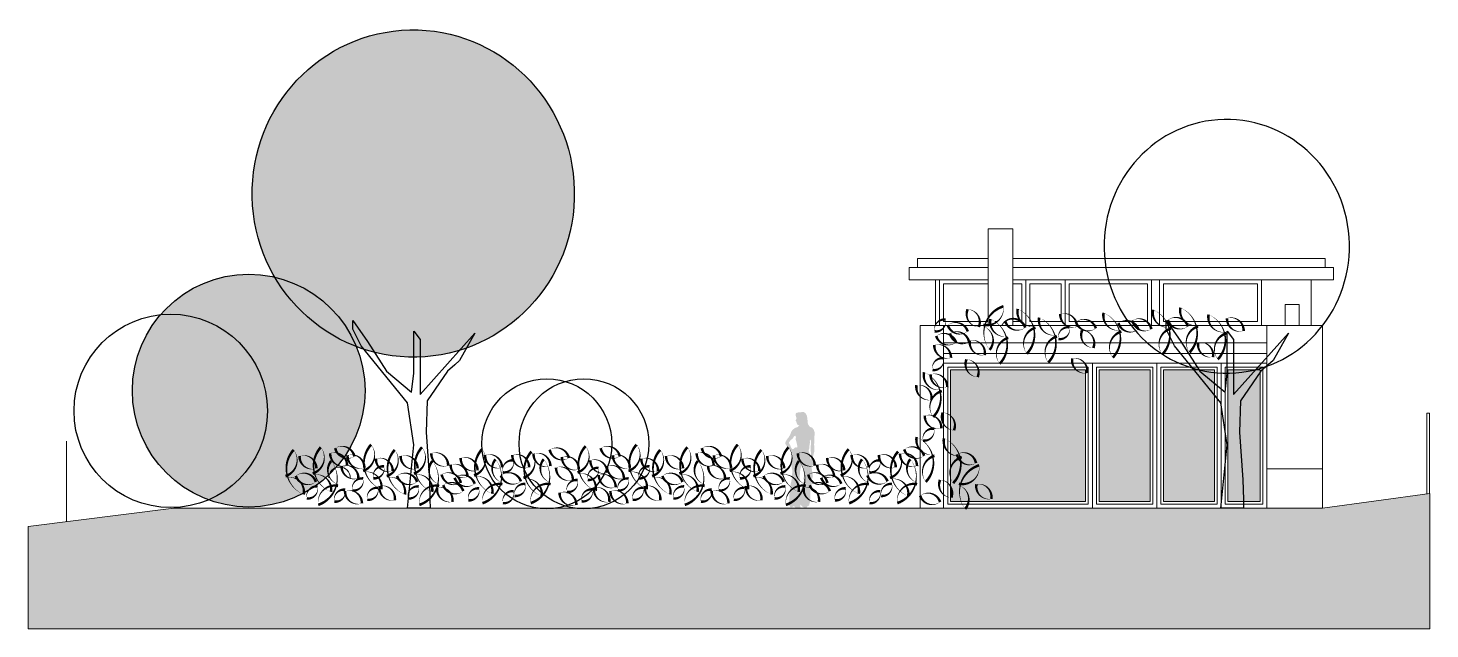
# Model space of a CAD drawing. Header units: metres. Extents: x -183 to 1639, y -350 to 198.
# Drawn here: x 689.3 to 715.41, y -162.21 to -151.02 of the extents above; entities that cross this region are included whole.
import ezdxf

# ---------------------------------------------------------------- set-up
doc = ezdxf.new("R2010")
doc.units = ezdxf.units.M
doc.header["$MEASUREMENT"] = 0
doc.layers.add('FLOATINGWINDOWS', color=2, linetype='Continuous', plot=False)
for name, color, linetype in [('okna', 4, 'Continuous'), ('panely', 4, 'Continuous'), ('pohled', 4, 'Continuous'), ('SRAFA', 251, 'Continuous'), ('stafaz', 254, 'Continuous'), ('zariz.predmety', 203, 'Continuous'), ('ZDIVO', 1, 'Continuous')]:
    doc.layers.add(name, color=color, linetype=linetype)

msp = doc.modelspace()

# ---------------------------------------------------------------- hatches: boundary and pattern name
at = {"layer": 'SRAFA', "linetype": 'Continuous', "lineweight": 0}
for color, points in [(254, [(708.999, -157.385), (706.479, -157.385), (706.479, -159.835), (708.999, -159.835)]), (254, [(710.199, -157.385), (709.249, -157.385), (709.249, -159.835), (710.199, -159.835)]), (254, [(711.399, -157.385), (710.449, -157.385), (710.449, -159.835), (711.399, -159.835)]), (254, [(712.249, -157.385), (711.649, -157.385), (711.649, -159.835), (712.249, -159.835)]), (256, [(715.414, -159.69), (715.414, -162.21), (689.296, -162.21), (689.296, -160.3), (692.014, -159.96), (713.414, -159.96)])]:
    msp.add_hatch(color=color, dxfattribs=at).paths.add_polyline_path(points)
at = {"layer": 'stafaz', "linetype": 'Continuous', "ltscale": 0.001}
h = msp.add_hatch(color=256, dxfattribs=at)
h.paths.add_polyline_path([(703.52, -159.016), (703.523, -159.002), (703.532, -158.986), (703.539, -158.971), (703.543, -158.959), (703.529, -158.947), (703.523, -158.937), (703.518, -158.92), (703.518, -158.907), (703.519, -158.895), (703.503, -158.887), (703.492, -158.875), (703.481, -158.862), (703.47, -158.852), (703.461, -158.842), (703.449, -158.827), (703.438, -158.814), (703.427, -158.798), (703.42, -158.787), (703.414, -158.777), (703.408, -158.767), (703.405, -158.754), (703.405, -158.743), (703.409, -158.733), (703.413, -158.722), (703.417, -158.712), (703.423, -158.702), (703.43, -158.691), (703.439, -158.677), (703.448, -158.666), (703.459, -158.653), (703.467, -158.641), (703.474, -158.63), (703.482, -158.617), (703.49, -158.603), (703.495, -158.593), (703.501, -158.578), (703.506, -158.567), (703.51, -158.554), (703.515, -158.542), (703.521, -158.531), (703.528, -158.52), (703.537, -158.508), (703.549, -158.495), (703.561, -158.486), (703.576, -158.473), (703.589, -158.465), (703.599, -158.461), (703.609, -158.459), (703.62, -158.456), (703.63, -158.453), (703.642, -158.448), (703.649, -158.434), (703.649, -158.424), (703.662, -158.422), (703.669, -158.411), (703.655, -158.41), (703.644, -158.41), (703.634, -158.409), (703.625, -158.399), (703.621, -158.385), (703.614, -158.371), (703.611, -158.359), (703.608, -158.349), (703.6, -158.337), (703.599, -158.327), (703.601, -158.317), (703.607, -158.306), (703.611, -158.295), (703.613, -158.285), (703.601, -158.25), (703.598, -158.238), (703.596, -158.225), (703.596, -158.214), (703.598, -158.204), (703.604, -158.192), (703.615, -158.186), (703.628, -158.183), (703.64, -158.18), (703.654, -158.18), (703.667, -158.18), (703.679, -158.179), (703.69, -158.179), (703.702, -158.174), (703.715, -158.171), (703.729, -158.168), (703.745, -158.171), (703.763, -158.181), (703.773, -158.191), (703.787, -158.205), (703.793, -158.215), (703.801, -158.232), (703.806, -158.244), (703.81, -158.258), (703.812, -158.272), (703.814, -158.285), (703.816, -158.296), (703.816, -158.311), (703.819, -158.327), (703.819, -158.34), (703.82, -158.357), (703.821, -158.372), (703.825, -158.385), (703.829, -158.398), (703.835, -158.411), (703.843, -158.422), (703.851, -158.434), (703.86, -158.444), (703.875, -158.454), (703.89, -158.457), (703.9, -158.461), (703.912, -158.47), (703.913, -158.481), (703.925, -158.489), (703.936, -158.504), (703.941, -158.52), (703.946, -158.534), (703.949, -158.55), (703.952, -158.563), (703.953, -158.576), (703.953, -158.59), (703.951, -158.602), (703.948, -158.612), (703.947, -158.624), (703.945, -158.64), (703.946, -158.654), (703.946, -158.667), (703.946, -158.678), (703.946, -158.689), (703.946, -158.699), (703.946, -158.711), (703.946, -158.728), (703.945, -158.742), (703.943, -158.753), (703.941, -158.766), (703.941, -158.777), (703.941, -158.79), (703.943, -158.802), (703.943, -158.818), (703.945, -158.836), (703.947, -158.847), (703.947, -158.859), (703.947, -158.875), (703.945, -158.893), (703.943, -158.907), (703.94, -158.922), (703.938, -158.934), (703.934, -158.949), (703.93, -158.963), (703.927, -158.975), (703.924, -158.989), (703.92, -159), (703.92, -159.011), (703.915, -159.025), (703.912, -159.036), (703.911, -159.052), (703.911, -159.068), (703.915, -159.078), (703.919, -159.088), (703.925, -159.104), (703.929, -159.117), (703.93, -159.127), (703.925, -159.142), (703.915, -159.158), (703.904, -159.17), (703.893, -159.179), (703.894, -159.193), (703.894, -159.208), (703.894, -159.218), (703.897, -159.233), (703.901, -159.254), (703.903, -159.267), (703.905, -159.277), (703.909, -159.292), (703.912, -159.309), (703.915, -159.331), (703.916, -159.343), (703.917, -159.355), (703.917, -159.366), (703.916, -159.377), (703.914, -159.387), (703.906, -159.404), (703.9, -159.424), (703.896, -159.451), (703.893, -159.464), (703.893, -159.477), (703.891, -159.487), (703.889, -159.498), (703.886, -159.518), (703.885, -159.53), (703.883, -159.544), (703.882, -159.557), (703.88, -159.57), (703.879, -159.581), (703.877, -159.592), (703.876, -159.603), (703.874, -159.613), (703.873, -159.635), (703.873, -159.66), (703.873, -159.674), (703.873, -159.684), (703.873, -159.697), (703.873, -159.711), (703.873, -159.729), (703.872, -159.743), (703.872, -159.754), (703.871, -159.765), (703.869, -159.776), (703.869, -159.788), (703.868, -159.8), (703.867, -159.813), (703.865, -159.832), (703.862, -159.853), (703.86, -159.863), (703.855, -159.877), (703.852, -159.89), (703.848, -159.91), (703.838, -159.916), (703.826, -159.921), (703.816, -159.92), (703.813, -159.934), (703.805, -159.948), (703.791, -159.954), (703.773, -159.954), (703.762, -159.951), (703.752, -159.948), (703.734, -159.942), (703.72, -159.931), (703.709, -159.918), (703.698, -159.904), (703.687, -159.898), (703.687, -159.91), (703.687, -159.921), (703.685, -159.933), (703.687, -159.943), (703.688, -159.954), (703.676, -159.958), (703.663, -159.958), (703.652, -159.958), (703.64, -159.956), (703.629, -159.955), (703.614, -159.954), (703.599, -159.953), (703.587, -159.945), (703.577, -159.934), (703.563, -159.926), (703.551, -159.926), (703.54, -159.934), (703.537, -159.946), (703.526, -159.947), (703.51, -159.947), (703.499, -159.946), (703.493, -159.935), (703.493, -159.924), (703.48, -159.918), (703.474, -159.906), (703.474, -159.889), (703.475, -159.873), (703.475, -159.86), (703.475, -159.849), (703.475, -159.83), (703.478, -159.816), (703.478, -159.805), (703.478, -159.794), (703.477, -159.772), (703.476, -159.757), (703.479, -159.738), (703.481, -159.72), (703.481, -159.709), (703.481, -159.695), (703.485, -159.674), (703.488, -159.663), (703.491, -159.647), (703.493, -159.632), (703.493, -159.618), (703.494, -159.608), (703.495, -159.598), (703.495, -159.576), (703.496, -159.564), (703.497, -159.552), (703.502, -159.534), (703.505, -159.513), (703.507, -159.502), (703.51, -159.491), (703.512, -159.481), (703.517, -159.46), (703.518, -159.448), (703.52, -159.437), (703.522, -159.426), (703.526, -159.408), (703.527, -159.393), (703.527, -159.383), (703.528, -159.373), (703.529, -159.362), (703.531, -159.344), (703.531, -159.327), (703.532, -159.312), (703.532, -159.299), (703.532, -159.287), (703.532, -159.276), (703.532, -159.266), (703.532, -159.253), (703.53, -159.239), (703.527, -159.225), (703.524, -159.21), (703.522, -159.193), (703.52, -159.178), (703.517, -159.155), (703.515, -159.141), (703.513, -159.126), (703.513, -159.109), (703.513, -159.099), (703.513, -159.084), (703.513, -159.074), (703.513, -159.058), (703.515, -159.047), (703.517, -159.032)])
h.paths.add_polyline_path([(703.704, -159.178), (703.699, -159.19), (703.695, -159.201), (703.692, -159.212), (703.688, -159.223), (703.685, -159.239), (703.682, -159.256), (703.68, -159.27), (703.678, -159.284), (703.678, -159.302), (703.677, -159.314), (703.675, -159.328), (703.675, -159.338), (703.673, -159.355), (703.673, -159.365), (703.671, -159.377), (703.67, -159.39), (703.669, -159.403), (703.669, -159.417), (703.669, -159.428), (703.67, -159.449), (703.67, -159.47), (703.671, -159.486), (703.672, -159.501), (703.675, -159.518), (703.676, -159.531), (703.678, -159.545), (703.68, -159.558), (703.681, -159.569), (703.683, -159.581), (703.683, -159.592), (703.685, -159.604), (703.686, -159.616), (703.688, -159.629), (703.696, -159.617), (703.701, -159.606), (703.708, -159.588), (703.712, -159.574), (703.718, -159.555), (703.72, -159.543), (703.726, -159.525), (703.731, -159.506), (703.736, -159.49), (703.741, -159.478), (703.745, -159.466), (703.752, -159.453), (703.751, -159.439), (703.746, -159.429), (703.742, -159.418), (703.74, -159.407), (703.741, -159.397), (703.75, -159.384), (703.756, -159.372), (703.756, -159.355), (703.754, -159.333), (703.749, -159.309), (703.746, -159.296), (703.742, -159.277), (703.739, -159.265), (703.735, -159.249), (703.729, -159.229), (703.725, -159.216), (703.722, -159.206), (703.718, -159.193), (703.713, -159.183), (703.706, -159.167)], flags=16)
h.paths.add_polyline_path([(703.865, -159.013), (703.867, -159.031), (703.868, -159.041), (703.869, -159.056), (703.88, -159.047), (703.884, -159.034), (703.884, -159.022), (703.884, -159.01), (703.884, -158.998), (703.885, -158.986), (703.885, -158.975), (703.885, -158.963), (703.885, -158.951), (703.885, -158.94), (703.883, -158.925), (703.881, -158.914), (703.877, -158.898), (703.876, -158.887), (703.875, -158.869), (703.875, -158.857), (703.875, -158.842), (703.876, -158.83), (703.877, -158.817), (703.878, -158.805), (703.88, -158.79), (703.882, -158.778), (703.884, -158.767), (703.885, -158.756), (703.885, -158.745), (703.885, -158.734), (703.882, -158.718), (703.878, -158.699), (703.875, -158.688), (703.864, -158.692), (703.86, -158.707), (703.861, -158.718), (703.862, -158.73), (703.862, -158.741), (703.861, -158.756), (703.858, -158.767), (703.857, -158.778), (703.855, -158.791), (703.853, -158.802), (703.853, -158.814), (703.852, -158.825), (703.85, -158.845), (703.847, -158.857), (703.844, -158.87), (703.839, -158.88), (703.837, -158.892), (703.842, -158.905), (703.845, -158.916), (703.852, -158.931), (703.855, -158.942), (703.861, -158.957), (703.865, -158.972), (703.865, -158.99), (703.865, -159.002)], flags=16)
h.paths.add_polyline_path([(703.623, -158.834), (703.626, -158.823), (703.627, -158.811), (703.627, -158.8), (703.624, -158.788), (703.621, -158.775), (703.62, -158.764), (703.615, -158.746), (703.612, -158.733), (703.608, -158.718), (703.604, -158.707), (703.6, -158.693), (703.598, -158.682), (703.598, -158.67), (703.599, -158.656), (703.601, -158.644), (703.599, -158.63), (703.595, -158.619), (703.588, -158.609), (703.561, -158.634), (703.554, -158.645), (703.548, -158.656), (703.538, -158.667), (703.524, -158.679), (703.512, -158.689), (703.497, -158.702), (703.489, -158.714), (703.48, -158.726), (703.473, -158.737), (703.473, -158.75), (703.478, -158.76), (703.485, -158.774), (703.494, -158.787), (703.499, -158.798), (703.502, -158.809), (703.506, -158.819), (703.513, -158.834), (703.523, -158.848), (703.533, -158.858), (703.543, -158.864), (703.554, -158.86), (703.565, -158.85), (703.576, -158.839), (703.587, -158.832), (703.6, -158.83), (703.613, -158.831)], flags=16)
at = {"layer": 'zariz.predmety', "linetype": 'Continuous', "ltscale": 0.001}
h = msp.add_hatch(color=252, dxfattribs=at)
edge = h.paths.add_edge_path()
edge.add_ellipse((696.473, -154.103), major_axis=(-0.065, 3.046), ratio=0.9851, start_angle=0, end_angle=360)
h = msp.add_hatch(color=252, dxfattribs=at)
edge = h.paths.add_edge_path()
edge.add_arc((693.407, -157.773), 2.167, 0, 360)

# ---------------------------------------------------------------- linework, layer by layer
at = {"linetype": 'Continuous', "lineweight": 0}
msp.add_arc((695.099, -159.397), 0.2, 0, 180, dxfattribs=at)
at = {"layer": 'FLOATINGWINDOWS', "linetype": 'Continuous', "lineweight": 0, "flags": 128}
msp.add_lwpolyline([(715.414, -159.69), (715.414, -162.21), (689.296, -162.21), (689.296, -160.3), (692.014, -159.96), (713.414, -159.96)], close=True, dxfattribs=at)
at = {"layer": 'okna', "linetype": 'Continuous', "lineweight": 0}
for p, q in [((705.914, -156.56), (705.914, -159.96)), ((705.914, -156.56), (706.364, -156.56)), ((706.354, -156.56), (706.354, -159.96)), ((706.354, -156.56), (706.354, -159.96)), ((706.364, -156.56), (712.974, -156.56)), ((712.374, -156.56), (712.374, -159.96)), ((712.374, -156.56), (712.374, -159.26)), ((713.414, -156.56), (712.974, -156.56)), ((713.414, -156.56), (713.414, -159.96)), ((706.354, -156.885), (712.374, -156.885)), ((712.374, -157.082), (706.354, -157.082)), ((706.354, -157.26), (712.374, -157.26)), ((715.356, -158.19), (715.356, -159.69)), ((690.014, -160.211), (690.014, -158.711)), ((713.414, -159.231), (712.374, -159.231))]:
    msp.add_line(p, q, dxfattribs=at)
for points in [[(709.124, -157.26), (706.354, -157.26), (706.354, -159.96), (709.124, -159.96)], [(709.049, -157.335), (706.429, -157.335), (706.429, -159.885), (709.049, -159.885)], [(708.999, -157.385), (706.479, -157.385), (706.479, -159.835), (708.999, -159.835)], [(710.324, -157.26), (709.124, -157.26), (709.124, -159.96), (710.324, -159.96)], [(710.249, -157.335), (709.199, -157.335), (709.199, -159.885), (710.249, -159.885)], [(710.199, -157.385), (709.249, -157.385), (709.249, -159.835), (710.199, -159.835)], [(711.524, -157.26), (710.324, -157.26), (710.324, -159.96), (711.524, -159.96)], [(711.449, -157.335), (710.399, -157.335), (710.399, -159.885), (711.449, -159.885)], [(711.399, -157.385), (710.449, -157.385), (710.449, -159.835), (711.399, -159.835)], [(712.374, -157.26), (711.524, -157.26), (711.524, -159.96), (712.374, -159.96)], [(712.299, -157.335), (711.599, -157.335), (711.599, -159.885), (712.299, -159.885)], [(712.249, -157.385), (711.649, -157.385), (711.649, -159.835), (712.249, -159.835)]]:
    msp.add_lwpolyline(points, close=True, dxfattribs=at)
at = {"layer": 'panely', "linetype": 'Continuous', "lineweight": 0}
for p, q in [((715.406, -158.19), (715.356, -158.19)), ((715.406, -159.69), (715.406, -158.19))]:
    msp.add_line(p, q, dxfattribs=at)
at = {"layer": 'pohled', "lineweight": 0}
for p, q in [((706.354, -157.26), (706.354, -159.96)), ((709.124, -157.26), (709.124, -159.96)), ((710.324, -157.26), (710.324, -159.96)), ((710.324, -157.26), (710.324, -159.96)), ((711.524, -157.26), (711.524, -159.96))]:
    msp.add_line(p, q, dxfattribs=at)
at = {"layer": 'SRAFA', "linetype": 'Continuous', "lineweight": 0}
for p, q in [((707.644, -154.763), (707.184, -154.763)), ((707.184, -154.763), (707.184, -156.56)), ((707.644, -154.763), (707.644, -156.56)), ((707.184, -155.31), (705.864, -155.31)), ((705.864, -155.481), (705.864, -155.31)), ((713.464, -155.31), (707.644, -155.31)), ((713.464, -155.481), (713.464, -155.31)), ((707.184, -155.481), (705.714, -155.481)), ((705.714, -155.71), (705.714, -155.481)), ((713.614, -155.481), (707.644, -155.481)), ((713.614, -155.71), (713.614, -155.481)), ((707.184, -155.71), (705.714, -155.71)), ((706.204, -155.71), (706.204, -156.56)), ((706.279, -155.71), (706.279, -156.56)), ((713.614, -155.71), (707.644, -155.71)), ((710.224, -155.71), (710.224, -156.56)), ((710.374, -155.71), (710.374, -156.56)), ((712.274, -156.56), (712.274, -155.71)), ((712.274, -155.71), (712.274, -156.56)), ((713.199, -155.71), (713.199, -156.56)), ((712.714, -156.56), (712.714, -156.172)), ((712.714, -156.172), (712.974, -156.172)), ((712.974, -156.56), (712.974, -156.172))]:
    msp.add_line(p, q, dxfattribs=at)
for points in [[(707.184, -155.71), (706.279, -155.71), (706.279, -156.56), (707.883, -156.56), (707.883, -155.71), (707.644, -155.71)], [(707.184, -155.785), (706.354, -155.785), (706.354, -156.485), (707.184, -156.485)], [(707.644, -156.485), (707.808, -156.485), (707.808, -155.785), (707.644, -155.785)], [(707.311, -156.485), (707.355, -156.485)]]:
    msp.add_lwpolyline(points, dxfattribs=at)
for points in [[(707.883, -155.71), (708.62, -155.71), (708.62, -156.56), (707.883, -156.56)], [(707.958, -155.785), (708.545, -155.785), (708.545, -156.485), (707.958, -156.485)], [(710.224, -155.71), (708.62, -155.71), (708.62, -156.56), (710.224, -156.56)], [(710.149, -155.785), (708.695, -155.785), (708.695, -156.485), (710.149, -156.485)], [(712.274, -155.71), (710.374, -155.71), (710.374, -156.56), (712.274, -156.56)], [(712.199, -155.785), (710.449, -155.785), (710.449, -156.485), (712.199, -156.485)]]:
    msp.add_lwpolyline(points, close=True, dxfattribs=at)
at = {"layer": 'zariz.predmety', "color": 253, "linetype": 'Continuous', "ltscale": 0.001}
for points in [[(707.468, -156.203, 0, 0, -0.520567), (707.468, -156.203, 0, 0.05, -0.520567), (707.091, -156.547, 0, 0.05, -0.520567), (707.098, -156.578, 0, 0.05, -0.520567), (707.209, -157.014, 0, 0.05, -0.520567), (707.468, -156.203, 0.05, 0.05, 0)], [(706.39, -156.451, 0, 0, -0.520567), (706.39, -156.451, 0, 0.05, -0.520567), (706.186, -156.669, 0, 0.05, -0.520567), (706.39, -156.451, 0.05, 0.05, 0)], [(707.009, -156.588, 0, 0, -0.520567), (707.009, -156.588, 0, 0.05, -0.520567), (706.801, -156.259, 0, 0.05, -0.520567), (707.009, -156.588, 0.05, 0.05, 0)], [(707.397, -157.274, 0, 0, -0.520567), (707.397, -157.274, 0, 0.05, -0.520567), (707.558, -156.789, 0, 0.05, -0.520567), (707.536, -156.765, 0, 0.05, -0.520567), (707.226, -156.439, 0, 0.05, -0.520567), (707.397, -157.274, 0.05, 0.05, 0)], [(707.904, -157.086, 0, 0, -0.520567), (707.904, -157.086, 0, 0.05, -0.520567), (708.065, -156.601, 0, 0.05, -0.520567), (708.044, -156.577, 0, 0.05, -0.520567), (707.733, -156.251, 0, 0.05, -0.520567), (707.904, -157.086, 0.05, 0.05, 0)], [(708.304, -157.248, 0, 0, -0.520567), (708.304, -157.248, 0, 0.05, -0.520567), (708.465, -156.763, 0, 0.05, -0.520567), (708.444, -156.739, 0, 0.05, -0.520567), (708.134, -156.413, 0, 0.05, -0.520567), (708.304, -157.248, 0.05, 0.05, 0)], [(708.527, -156.348, 0, 0, -0.520567), (708.527, -156.348, 0, 0.05, -0.520567), (708.836, -156.585, 0, 0.05, -0.520567), (708.527, -156.348, 0.05, 0.05, 0)], [(709.189, -156.613, 0, 0, -0.520567), (709.189, -156.613, 0, 0.05, -0.520567), (708.819, -156.494, 0, 0.05, -0.520567), (709.189, -156.613, 0.05, 0.05, 0)], [(709.505, -157.158, 0, 0, -0.520567), (709.505, -157.158, 0, 0.05, -0.520567), (709.665, -156.673, 0, 0.05, -0.520567), (709.644, -156.649, 0, 0.05, -0.520567), (709.334, -156.323, 0, 0.05, -0.520567), (709.505, -157.158, 0.05, 0.05, 0)], [(709.869, -156.466, 0, 0, -0.520567), (709.869, -156.466, 0, 0.05, -0.520567), (710.222, -156.629, 0, 0.05, -0.520567), (709.869, -156.466, 0.05, 0.05, 0)], [(710.427, -157.1, 0, 0, -0.520567), (710.427, -157.1, 0, 0.05, -0.520567), (710.588, -156.615, 0, 0.05, -0.520567), (710.567, -156.592, 0, 0.05, -0.520567), (710.256, -156.266, 0, 0.05, -0.520567), (710.427, -157.1, 0.05, 0.05, 0)], [(710.903, -156.577, 0, 0, -0.520567), (710.903, -156.577, 0, 0.05, -0.520567), (710.532, -156.458, 0, 0.05, -0.520567), (710.903, -156.577, 0.05, 0.05, 0)], [(710.935, -157.062, 0, 0, -0.520567), (710.935, -157.062, 0, 0.05, -0.520567), (711.095, -156.577, 0, 0.05, -0.520567), (711.074, -156.554, 0, 0.05, -0.520567), (710.764, -156.228, 0, 0.05, -0.520567), (710.935, -157.062, 0.05, 0.05, 0)], [(711.461, -157.191, 0, 0, -0.520567), (711.461, -157.191, 0, 0.05, -0.520567), (711.621, -156.706, 0, 0.05, -0.520567), (711.6, -156.682, 0, 0.05, -0.520567), (711.29, -156.356, 0, 0.05, -0.520567), (711.461, -157.191, 0.05, 0.05, 0)], [(711.942, -156.661, 0, 0, -0.520567), (711.942, -156.661, 0, 0.05, -0.520567), (711.633, -156.425, 0, 0.05, -0.520567), (711.942, -156.661, 0.05, 0.05, 0)], [(706.585, -156.875, 0, 0, -0.520567), (706.585, -156.875, 0, 0.05, -0.520567), (706.215, -156.756, 0, 0.05, -0.520567), (706.585, -156.875, 0.05, 0.05, 0)], [(706.802, -156.671, 0, 0, -0.520567), (706.802, -156.671, 0, 0.05, -0.520567), (706.431, -156.553, 0, 0.05, -0.520567), (706.802, -156.671, 0.05, 0.05, 0)], [(706.474, -156.707, 0, 0, -0.520567), (706.474, -156.707, 0, 0.05, -0.520567), (706.827, -156.87, 0, 0.05, -0.520567), (706.474, -156.707, 0.05, 0.05, 0)], [(708.698, -156.594, 0, 0, -0.520567), (708.698, -156.594, 0, 0.05, -0.520567), (708.494, -156.812, 0, 0.05, -0.520567), (708.698, -156.594, 0.05, 0.05, 0)], [(709.142, -156.978, 0, 0, -0.520567), (709.142, -156.978, 0, 0.05, -0.520567), (708.934, -156.65, 0, 0.05, -0.520567), (709.142, -156.978, 0.05, 0.05, 0)], [(709.981, -156.634, 0, 0, -0.520567), (709.981, -156.634, 0, 0.05, -0.520567), (709.61, -156.516, 0, 0.05, -0.520567), (709.981, -156.634, 0.05, 0.05, 0)], [(706.18, -156.925, 0, 0, -0.520567), (706.18, -156.925, 0, 0.05, -0.520567), (706.489, -157.162, 0, 0.05, -0.520567), (706.18, -156.925, 0.05, 0.05, 0)], [(706.843, -156.838, 0, 0, -0.520567), (706.843, -156.838, 0, 0.05, -0.520567), (707.12, -157.111, 0, 0.05, -0.520567), (706.843, -156.838, 0.05, 0.05, 0)], [(711.095, -156.877, 0, 0, -0.520567), (711.095, -156.877, 0, 0.05, -0.520567), (711.372, -157.149, 0, 0.05, -0.520567), (711.095, -156.877, 0.05, 0.05, 0)], [(706.352, -157.171, 0, 0, -0.520567), (706.352, -157.171, 0, 0.05, -0.520567), (706.147, -157.389, 0, 0.05, -0.520567), (706.352, -157.171, 0.05, 0.05, 0)], [(706.987, -157.52, 0, 0, -0.520567), (706.987, -157.52, 0, 0.05, -0.520567), (706.779, -157.192, 0, 0.05, -0.520567), (706.987, -157.52, 0.05, 0.05, 0)], [(708.75, -157.173, 0, 0, -0.520567), (708.75, -157.173, 0, 0.05, -0.520567), (709.028, -157.446, 0, 0.05, -0.520567), (708.75, -157.173, 0.05, 0.05, 0)], [(706.159, -158.265, 0, 0, -0.520567), (706.159, -158.265, 0, 0.05, -0.520567), (706.32, -157.78, 0, 0.05, -0.520567), (706.298, -157.757, 0, 0.05, -0.520567), (705.988, -157.431, 0, 0.05, -0.520567), (706.159, -158.265, 0.05, 0.05, 0)], [(706.42, -157.708, 0, 0, -0.520567), (706.42, -157.708, 0, 0.05, -0.520567), (706.111, -157.472, 0, 0.05, -0.520567), (706.42, -157.708, 0.05, 0.05, 0)], [(705.848, -157.672, 0, 0, -0.520567), (705.848, -157.672, 0, 0.05, -0.520567), (706.125, -157.945, 0, 0.05, -0.520567), (705.848, -157.672, 0.05, 0.05, 0)], [(706.003, -158.238, 0, 0, -0.520567), (706.003, -158.238, 0, 0.05, -0.520567), (706.312, -158.475, 0, 0.05, -0.520567), (706.003, -158.238, 0.05, 0.05, 0)], [(706.546, -158.511, 0, 0, -0.520567), (706.546, -158.511, 0, 0.05, -0.520567), (706.338, -158.182, 0, 0.05, -0.520567), (706.546, -158.511, 0.05, 0.05, 0)], [(706.175, -158.484, 0, 0, -0.520567), (706.175, -158.484, 0, 0.05, -0.520567), (705.97, -158.702, 0, 0.05, -0.520567), (706.175, -158.484, 0.05, 0.05, 0)], [(695.376, -158.999, 0, 0, -0.520567), (695.376, -158.999, 0, 0.05, -0.520567), (695.02, -158.844, 0, 0.05, -0.520567), (695.376, -158.999, 0.05, 0.05, 0)], [(695.688, -158.778, 0, 0, -0.520567), (695.688, -158.778, 0, 0.05, -0.520567), (695.538, -159.266, 0, 0.05, -0.520567), (695.56, -159.289, 0, 0.05, -0.520567), (695.877, -159.609, 0, 0.05, -0.520567), (695.688, -158.778, 0.05, 0.05, 0)], [(699.683, -158.807, 0, 0, -0.520567), (699.683, -158.807, 0, 0.05, -0.520567), (699.533, -159.295, 0, 0.05, -0.520567), (699.555, -159.318, 0, 0.05, -0.520567), (699.872, -159.638, 0, 0.05, -0.520567), (699.683, -158.807, 0.05, 0.05, 0)], [(700.321, -158.999, 0, 0, -0.520567), (700.321, -158.999, 0, 0.05, -0.520567), (699.965, -158.844, 0, 0.05, -0.520567), (700.321, -158.999, 0.05, 0.05, 0)], [(700.633, -158.778, 0, 0, -0.520567), (700.633, -158.778, 0, 0.05, -0.520567), (700.483, -159.266, 0, 0.05, -0.520567), (700.505, -159.289, 0, 0.05, -0.520567), (700.822, -159.609, 0, 0.05, -0.520567), (700.633, -158.778, 0.05, 0.05, 0)], [(702.206, -158.999, 0, 0, -0.520567), (702.206, -158.999, 0, 0.05, -0.520567), (701.849, -158.844, 0, 0.05, -0.520567), (702.206, -158.999, 0.05, 0.05, 0)], [(702.517, -158.778, 0, 0, -0.520567), (702.517, -158.778, 0, 0.05, -0.520567), (702.367, -159.266, 0, 0.05, -0.520567), (702.389, -159.289, 0, 0.05, -0.520567), (702.706, -159.609, 0, 0.05, -0.520567), (702.517, -158.778, 0.05, 0.05, 0)], [(706.021, -159.472, 0, 0, -0.520567), (706.021, -159.472, 0, 0.05, -0.520567), (706.182, -158.987, 0, 0.05, -0.520567), (706.161, -158.963, 0, 0.05, -0.520567), (705.851, -158.637, 0, 0.05, -0.520567), (706.021, -159.472, 0.05, 0.05, 0)], [(706.531, -159.496, 0, 0, -0.520567), (706.531, -159.496, 0, 0.05, -0.520567), (706.691, -159.011, 0, 0.05, -0.520567), (706.67, -158.987, 0, 0.05, -0.520567), (706.36, -158.661, 0, 0.05, -0.520567), (706.531, -159.496, 0.05, 0.05, 0)], [(694.244, -158.876, 0, 0, -0.520567), (694.244, -158.876, 0, 0.05, -0.520567), (694.094, -159.364, 0, 0.05, -0.520567), (694.116, -159.388, 0, 0.05, -0.520567), (694.433, -159.707, 0, 0.05, -0.520567), (694.244, -158.876, 0.05, 0.05, 0)], [(694.354, -158.992, 0, 0, -0.520567), (694.354, -158.992, 0, 0.05, -0.520567), (694.668, -159.222, 0, 0.05, -0.520567), (694.354, -158.992, 0.05, 0.05, 0)], [(694.75, -158.827, 0, 0, -0.520567), (694.75, -158.827, 0, 0.05, -0.520567), (694.6, -159.316, 0, 0.05, -0.520567), (694.622, -159.339, 0, 0.05, -0.520567), (694.939, -159.658, 0, 0.05, -0.520567), (694.75, -158.827, 0.05, 0.05, 0)], [(694.925, -158.939, 0, 0, -0.520567), (694.925, -158.939, 0, 0.05, -0.520567), (695.239, -159.169, 0, 0.05, -0.520567), (694.925, -158.939, 0.05, 0.05, 0)], [(695.248, -158.98, 0, 0, -0.520567), (695.248, -158.98, 0, 0.05, -0.520567), (695.562, -159.21, 0, 0.05, -0.520567), (695.248, -158.98, 0.05, 0.05, 0)], [(695.777, -159.041, 0, 0, -0.520567), (695.777, -159.041, 0, 0.05, -0.520567), (696.09, -159.271, 0, 0.05, -0.520567), (695.777, -159.041, 0.05, 0.05, 0)], [(696.128, -158.876, 0, 0, -0.520567), (696.128, -158.876, 0, 0.05, -0.520567), (695.978, -159.364, 0, 0.05, -0.520567), (696, -159.388, 0, 0.05, -0.520567), (696.317, -159.707, 0, 0.05, -0.520567), (696.128, -158.876, 0.05, 0.05, 0)], [(696.239, -158.992, 0, 0, -0.520567), (696.239, -158.992, 0, 0.05, -0.520567), (696.553, -159.222, 0, 0.05, -0.520567), (696.239, -158.992, 0.05, 0.05, 0)], [(696.635, -158.827, 0, 0, -0.520567), (696.635, -158.827, 0, 0.05, -0.520567), (696.485, -159.316, 0, 0.05, -0.520567), (696.506, -159.339, 0, 0.05, -0.520567), (696.824, -159.658, 0, 0.05, -0.520567), (696.635, -158.827, 0.05, 0.05, 0)], [(696.809, -158.939, 0, 0, -0.520567), (696.809, -158.939, 0, 0.05, -0.520567), (697.123, -159.169, 0, 0.05, -0.520567), (696.809, -158.939, 0.05, 0.05, 0)], [(697.356, -159.028, 0, 0, -0.520567), (697.356, -159.028, 0, 0.05, -0.520567), (697.67, -159.257, 0, 0.05, -0.520567), (697.356, -159.028, 0.05, 0.05, 0)], [(697.755, -158.862, 0, 0, -0.520567), (697.755, -158.862, 0, 0.05, -0.520567), (697.605, -159.351, 0, 0.05, -0.520567), (697.627, -159.374, 0, 0.05, -0.520567), (697.944, -159.693, 0, 0.05, -0.520567), (697.755, -158.862, 0.05, 0.05, 0)], [(697.763, -159.869, 0, 0, -0.520567), (697.763, -159.869, 0, 0.05, -0.520567), (698.133, -159.516, 0, 0.05, -0.520567), (698.125, -159.486, 0, 0.05, -0.520567), (698.005, -159.052, 0, 0.05, -0.520567), (697.763, -159.869, 0.05, 0.05, 0)], [(697.812, -158.974, 0, 0, -0.520567), (697.812, -158.974, 0, 0.05, -0.520567), (698.126, -159.204, 0, 0.05, -0.520567), (697.812, -158.974, 0.05, 0.05, 0)], [(698.14, -159.295, 0, 0, -0.520567), (698.14, -159.295, 0, 0.05, -0.520567), (698.339, -159.072, 0, 0.05, -0.520567), (698.14, -159.295, 0.05, 0.05, 0)], [(698.319, -158.972, 0, 0, -0.520567), (698.319, -158.972, 0, 0.05, -0.520567), (698.632, -159.202, 0, 0.05, -0.520567), (698.319, -158.972, 0.05, 0.05, 0)], [(698.675, -158.908, 0, 0, -0.520567), (698.675, -158.908, 0, 0.05, -0.520567), (698.525, -159.397, 0, 0.05, -0.520567), (698.547, -159.42, 0, 0.05, -0.520567), (698.864, -159.739, 0, 0.05, -0.520567), (698.675, -158.908, 0.05, 0.05, 0)], [(698.661, -159.867, 0, 0, -0.520567), (698.661, -159.867, 0, 0.05, -0.520567), (699.031, -159.515, 0, 0.05, -0.520567), (699.023, -159.484, 0, 0.05, -0.520567), (698.903, -159.05, 0, 0.05, -0.520567), (698.661, -159.867, 0.05, 0.05, 0)], [(698.713, -158.949, 0, 0, -0.520567), (698.713, -158.949, 0, 0.05, -0.520567), (699.027, -159.179, 0, 0.05, -0.520567), (698.713, -158.949, 0.05, 0.05, 0)], [(699.371, -159.028, 0, 0, -0.520567), (699.371, -159.028, 0, 0.05, -0.520567), (699.015, -158.873, 0, 0.05, -0.520567), (699.371, -159.028, 0.05, 0.05, 0)], [(699.243, -159.009, 0, 0, -0.520567), (699.243, -159.009, 0, 0.05, -0.520567), (699.557, -159.239, 0, 0.05, -0.520567), (699.243, -159.009, 0.05, 0.05, 0)], [(699.772, -159.071, 0, 0, -0.520567), (699.772, -159.071, 0, 0.05, -0.520567), (700.086, -159.3, 0, 0.05, -0.520567), (699.772, -159.071, 0.05, 0.05, 0)], [(700.193, -158.98, 0, 0, -0.520567), (700.193, -158.98, 0, 0.05, -0.520567), (700.507, -159.21, 0, 0.05, -0.520567), (700.193, -158.98, 0.05, 0.05, 0)], [(700.722, -159.041, 0, 0, -0.520567), (700.722, -159.041, 0, 0.05, -0.520567), (701.035, -159.271, 0, 0.05, -0.520567), (700.722, -159.041, 0.05, 0.05, 0)], [(701.073, -158.876, 0, 0, -0.520567), (701.073, -158.876, 0, 0.05, -0.520567), (700.923, -159.364, 0, 0.05, -0.520567), (700.945, -159.388, 0, 0.05, -0.520567), (701.262, -159.707, 0, 0.05, -0.520567), (701.073, -158.876, 0.05, 0.05, 0)], [(701.184, -158.992, 0, 0, -0.520567), (701.184, -158.992, 0, 0.05, -0.520567), (701.497, -159.222, 0, 0.05, -0.520567), (701.184, -158.992, 0.05, 0.05, 0)], [(701.579, -158.827, 0, 0, -0.520567), (701.579, -158.827, 0, 0.05, -0.520567), (701.43, -159.316, 0, 0.05, -0.520567), (701.451, -159.339, 0, 0.05, -0.520567), (701.768, -159.658, 0, 0.05, -0.520567), (701.579, -158.827, 0.05, 0.05, 0)], [(701.754, -158.939, 0, 0, -0.520567), (701.754, -158.939, 0, 0.05, -0.520567), (702.068, -159.169, 0, 0.05, -0.520567), (701.754, -158.939, 0.05, 0.05, 0)], [(702.077, -158.98, 0, 0, -0.520567), (702.077, -158.98, 0, 0.05, -0.520567), (702.391, -159.21, 0, 0.05, -0.520567), (702.077, -158.98, 0.05, 0.05, 0)], [(702.606, -159.041, 0, 0, -0.520567), (702.606, -159.041, 0, 0.05, -0.520567), (702.92, -159.271, 0, 0.05, -0.520567), (702.606, -159.041, 0.05, 0.05, 0)], [(702.958, -158.876, 0, 0, -0.520567), (702.958, -158.876, 0, 0.05, -0.520567), (702.808, -159.364, 0, 0.05, -0.520567), (702.829, -159.388, 0, 0.05, -0.520567), (703.146, -159.707, 0, 0.05, -0.520567), (702.958, -158.876, 0.05, 0.05, 0)], [(703.068, -158.992, 0, 0, -0.520567), (703.068, -158.992, 0, 0.05, -0.520567), (703.382, -159.222, 0, 0.05, -0.520567), (703.068, -158.992, 0.05, 0.05, 0)], [(703.464, -158.827, 0, 0, -0.520567), (703.464, -158.827, 0, 0.05, -0.520567), (703.314, -159.316, 0, 0.05, -0.520567), (703.336, -159.339, 0, 0.05, -0.520567), (703.653, -159.658, 0, 0.05, -0.520567), (703.464, -158.827, 0.05, 0.05, 0)], [(703.638, -158.939, 0, 0, -0.520567), (703.638, -158.939, 0, 0.05, -0.520567), (703.952, -159.169, 0, 0.05, -0.520567), (703.638, -158.939, 0.05, 0.05, 0)], [(704.185, -159.028, 0, 0, -0.520567), (704.185, -159.028, 0, 0.05, -0.520567), (704.499, -159.257, 0, 0.05, -0.520567), (704.185, -159.028, 0.05, 0.05, 0)], [(704.584, -158.862, 0, 0, -0.520567), (704.584, -158.862, 0, 0.05, -0.520567), (704.434, -159.351, 0, 0.05, -0.520567), (704.456, -159.374, 0, 0.05, -0.520567), (704.773, -159.693, 0, 0.05, -0.520567), (704.584, -158.862, 0.05, 0.05, 0)], [(704.592, -159.869, 0, 0, -0.520567), (704.592, -159.869, 0, 0.05, -0.520567), (704.962, -159.516, 0, 0.05, -0.520567), (704.954, -159.486, 0, 0.05, -0.520567), (704.834, -159.052, 0, 0.05, -0.520567), (704.592, -159.869, 0.05, 0.05, 0)], [(704.641, -158.974, 0, 0, -0.520567), (704.641, -158.974, 0, 0.05, -0.520567), (704.955, -159.204, 0, 0.05, -0.520567), (704.641, -158.974, 0.05, 0.05, 0)], [(704.969, -159.295, 0, 0, -0.520567), (704.969, -159.295, 0, 0.05, -0.520567), (705.168, -159.072, 0, 0.05, -0.520567), (704.969, -159.295, 0.05, 0.05, 0)], [(705.148, -158.972, 0, 0, -0.520567), (705.148, -158.972, 0, 0.05, -0.520567), (705.462, -159.202, 0, 0.05, -0.520567), (705.148, -158.972, 0.05, 0.05, 0)], [(705.504, -158.908, 0, 0, -0.520567), (705.504, -158.908, 0, 0.05, -0.520567), (705.354, -159.397, 0, 0.05, -0.520567), (705.376, -159.42, 0, 0.05, -0.520567), (705.693, -159.739, 0, 0.05, -0.520567), (705.504, -158.908, 0.05, 0.05, 0)], [(705.49, -159.867, 0, 0, -0.520567), (705.49, -159.867, 0, 0.05, -0.520567), (705.86, -159.515, 0, 0.05, -0.520567), (705.853, -159.484, 0, 0.05, -0.520567), (705.733, -159.05, 0, 0.05, -0.520567), (705.49, -159.867, 0.05, 0.05, 0)], [(705.542, -158.949, 0, 0, -0.520567), (705.542, -158.949, 0, 0.05, -0.520567), (705.856, -159.179, 0, 0.05, -0.520567), (705.542, -158.949, 0.05, 0.05, 0)], [(705.99, -158.986, 0, 0, -0.520567), (705.99, -158.986, 0, 0.05, -0.520567), (705.619, -158.867, 0, 0.05, -0.520567), (705.99, -158.986, 0.05, 0.05, 0)], [(706.603, -158.96, 0, 0, -0.520567), (706.603, -158.96, 0, 0.05, -0.520567), (706.956, -159.123, 0, 0.05, -0.520567), (706.603, -158.96, 0.05, 0.05, 0)], [(694.286, -159.361, 0, 0, -0.520567), (694.286, -159.361, 0, 0.05, -0.520567), (694.659, -159.472, 0, 0.05, -0.520567), (694.286, -159.361, 0.05, 0.05, 0)], [(694.702, -159.9, 0, 0, -0.520567), (694.702, -159.9, 0, 0.05, -0.520567), (695.072, -159.547, 0, 0.05, -0.520567), (695.064, -159.516, 0, 0.05, -0.520567), (694.944, -159.083, 0, 0.05, -0.520567), (694.702, -159.9, 0.05, 0.05, 0)], [(695.137, -159.176, 0, 0, -0.520567), (695.137, -159.176, 0, 0.05, -0.520567), (695.451, -159.406, 0, 0.05, -0.520567), (695.137, -159.176, 0.05, 0.05, 0)], [(695.73, -159.406, 0, 0, -0.520567), (695.73, -159.406, 0, 0.05, -0.520567), (695.929, -159.183, 0, 0.05, -0.520567), (695.73, -159.406, 0.05, 0.05, 0)], [(696.171, -159.361, 0, 0, -0.520567), (696.171, -159.361, 0, 0.05, -0.520567), (696.544, -159.472, 0, 0.05, -0.520567), (696.171, -159.361, 0.05, 0.05, 0)], [(696.587, -159.9, 0, 0, -0.520567), (696.587, -159.9, 0, 0.05, -0.520567), (696.956, -159.547, 0, 0.05, -0.520567), (696.949, -159.516, 0, 0.05, -0.520567), (696.829, -159.083, 0, 0.05, -0.520567), (696.587, -159.9, 0.05, 0.05, 0)], [(697.359, -159.491, 0, 0, -0.520567), (697.359, -159.491, 0, 0.05, -0.520567), (697.002, -159.335, 0, 0.05, -0.520567), (697.359, -159.491, 0.05, 0.05, 0)], [(697.17, -159.153, 0, 0, -0.520567), (697.17, -159.153, 0, 0.05, -0.520567), (697.484, -159.383, 0, 0.05, -0.520567), (697.17, -159.153, 0.05, 0.05, 0)], [(698.105, -159.353, 0, 0, -0.520567), (698.105, -159.353, 0, 0.05, -0.520567), (698.478, -159.463, 0, 0.05, -0.520567), (698.105, -159.353, 0.05, 0.05, 0)], [(699.133, -159.205, 0, 0, -0.520567), (699.133, -159.205, 0, 0.05, -0.520567), (699.446, -159.435, 0, 0.05, -0.520567), (699.133, -159.205, 0.05, 0.05, 0)], [(699.725, -159.435, 0, 0, -0.520567), (699.725, -159.435, 0, 0.05, -0.520567), (699.924, -159.212, 0, 0.05, -0.520567), (699.725, -159.435, 0.05, 0.05, 0)], [(699.93, -159.343, 0, 0, -0.520567), (699.93, -159.343, 0, 0.05, -0.520567), (700.244, -159.573, 0, 0.05, -0.520567), (699.93, -159.343, 0.05, 0.05, 0)], [(700.082, -159.176, 0, 0, -0.520567), (700.082, -159.176, 0, 0.05, -0.520567), (700.396, -159.406, 0, 0.05, -0.520567), (700.082, -159.176, 0.05, 0.05, 0)], [(700.674, -159.406, 0, 0, -0.520567), (700.674, -159.406, 0, 0.05, -0.520567), (700.874, -159.183, 0, 0.05, -0.520567), (700.674, -159.406, 0.05, 0.05, 0)], [(701.115, -159.361, 0, 0, -0.520567), (701.115, -159.361, 0, 0.05, -0.520567), (701.488, -159.472, 0, 0.05, -0.520567), (701.115, -159.361, 0.05, 0.05, 0)], [(701.532, -159.9, 0, 0, -0.520567), (701.532, -159.9, 0, 0.05, -0.520567), (701.901, -159.547, 0, 0.05, -0.520567), (701.894, -159.516, 0, 0.05, -0.520567), (701.774, -159.083, 0, 0.05, -0.520567), (701.532, -159.9, 0.05, 0.05, 0)], [(701.967, -159.176, 0, 0, -0.520567), (701.967, -159.176, 0, 0.05, -0.520567), (702.28, -159.406, 0, 0.05, -0.520567), (701.967, -159.176, 0.05, 0.05, 0)], [(702.559, -159.406, 0, 0, -0.520567), (702.559, -159.406, 0, 0.05, -0.520567), (702.759, -159.183, 0, 0.05, -0.520567), (702.559, -159.406, 0.05, 0.05, 0)], [(703, -159.361, 0, 0, -0.520567), (703, -159.361, 0, 0.05, -0.520567), (703.373, -159.472, 0, 0.05, -0.520567), (703, -159.361, 0.05, 0.05, 0)], [(703.416, -159.9, 0, 0, -0.520567), (703.416, -159.9, 0, 0.05, -0.520567), (703.786, -159.547, 0, 0.05, -0.520567), (703.778, -159.516, 0, 0.05, -0.520567), (703.658, -159.083, 0, 0.05, -0.520567), (703.416, -159.9, 0.05, 0.05, 0)], [(704.188, -159.491, 0, 0, -0.520567), (704.188, -159.491, 0, 0.05, -0.520567), (703.832, -159.335, 0, 0.05, -0.520567), (704.188, -159.491, 0.05, 0.05, 0)], [(703.999, -159.153, 0, 0, -0.520567), (703.999, -159.153, 0, 0.05, -0.520567), (704.313, -159.383, 0, 0.05, -0.520567), (703.999, -159.153, 0.05, 0.05, 0)], [(704.934, -159.353, 0, 0, -0.520567), (704.934, -159.353, 0, 0.05, -0.520567), (705.307, -159.463, 0, 0.05, -0.520567), (704.934, -159.353, 0.05, 0.05, 0)], [(707.015, -159.163, 0, 0, -0.520567), (707.015, -159.163, 0, 0.05, -0.520567), (706.638, -159.507, 0, 0.05, -0.520567), (706.645, -159.538, 0, 0.05, -0.520567), (706.755, -159.975, 0, 0.05, -0.520567), (707.015, -159.163, 0.05, 0.05, 0)], [(694.49, -159.78, 0, 0, -0.520567), (694.49, -159.78, 0, 0.05, -0.520567), (694.69, -159.558, 0, 0.05, -0.520567), (694.49, -159.78, 0.05, 0.05, 0)], [(695.34, -159.631, 0, 0, -0.520567), (695.34, -159.631, 0, 0.05, -0.520567), (695.54, -159.409, 0, 0.05, -0.520567), (695.34, -159.631, 0.05, 0.05, 0)], [(695.616, -159.806, 0, 0, -0.520567), (695.616, -159.806, 0, 0.05, -0.520567), (695.816, -159.584, 0, 0.05, -0.520567), (695.616, -159.806, 0.05, 0.05, 0)], [(696.129, -159.815, 0, 0, -0.520567), (696.129, -159.815, 0, 0.05, -0.520567), (695.846, -159.548, 0, 0.05, -0.520567), (696.129, -159.815, 0.05, 0.05, 0)], [(696.375, -159.78, 0, 0, -0.520567), (696.375, -159.78, 0, 0.05, -0.520567), (696.575, -159.558, 0, 0.05, -0.520567), (696.375, -159.78, 0.05, 0.05, 0)], [(697.202, -159.843, 0, 0, -0.520567), (697.202, -159.843, 0, 0.05, -0.520567), (696.919, -159.576, 0, 0.05, -0.520567), (697.202, -159.843, 0.05, 0.05, 0)], [(697.032, -159.534, 0, 0, -0.520567), (697.032, -159.534, 0, 0.05, -0.520567), (697.405, -159.644, 0, 0.05, -0.520567), (697.032, -159.534, 0.05, 0.05, 0)], [(697.244, -159.396, 0, 0, -0.520567), (697.244, -159.396, 0, 0.05, -0.520567), (697.617, -159.507, 0, 0.05, -0.520567), (697.244, -159.396, 0.05, 0.05, 0)], [(697.5, -159.815, 0, 0, -0.520567), (697.5, -159.815, 0, 0.05, -0.520567), (697.699, -159.593, 0, 0.05, -0.520567), (697.5, -159.815, 0.05, 0.05, 0)], [(698.361, -159.733, 0, 0, -0.520567), (698.361, -159.733, 0, 0.05, -0.520567), (698.561, -159.511, 0, 0.05, -0.520567), (698.361, -159.733, 0.05, 0.05, 0)], [(699.335, -159.66, 0, 0, -0.520567), (699.335, -159.66, 0, 0.05, -0.520567), (699.535, -159.438, 0, 0.05, -0.520567), (699.335, -159.66, 0.05, 0.05, 0)], [(700.124, -159.844, 0, 0, -0.520567), (700.124, -159.844, 0, 0.05, -0.520567), (699.841, -159.577, 0, 0.05, -0.520567), (700.124, -159.844, 0.05, 0.05, 0)], [(700.285, -159.631, 0, 0, -0.520567), (700.285, -159.631, 0, 0.05, -0.520567), (700.484, -159.409, 0, 0.05, -0.520567), (700.285, -159.631, 0.05, 0.05, 0)], [(700.561, -159.806, 0, 0, -0.520567), (700.561, -159.806, 0, 0.05, -0.520567), (700.761, -159.584, 0, 0.05, -0.520567), (700.561, -159.806, 0.05, 0.05, 0)], [(701.074, -159.815, 0, 0, -0.520567), (701.074, -159.815, 0, 0.05, -0.520567), (700.791, -159.548, 0, 0.05, -0.520567), (701.074, -159.815, 0.05, 0.05, 0)], [(701.32, -159.78, 0, 0, -0.520567), (701.32, -159.78, 0, 0.05, -0.520567), (701.519, -159.558, 0, 0.05, -0.520567), (701.32, -159.78, 0.05, 0.05, 0)], [(702.169, -159.631, 0, 0, -0.520567), (702.169, -159.631, 0, 0.05, -0.520567), (702.369, -159.409, 0, 0.05, -0.520567), (702.169, -159.631, 0.05, 0.05, 0)], [(702.445, -159.806, 0, 0, -0.520567), (702.445, -159.806, 0, 0.05, -0.520567), (702.645, -159.584, 0, 0.05, -0.520567), (702.445, -159.806, 0.05, 0.05, 0)], [(702.958, -159.815, 0, 0, -0.520567), (702.958, -159.815, 0, 0.05, -0.520567), (702.675, -159.548, 0, 0.05, -0.520567), (702.958, -159.815, 0.05, 0.05, 0)], [(703.204, -159.78, 0, 0, -0.520567), (703.204, -159.78, 0, 0.05, -0.520567), (703.404, -159.558, 0, 0.05, -0.520567), (703.204, -159.78, 0.05, 0.05, 0)], [(704.031, -159.843, 0, 0, -0.520567), (704.031, -159.843, 0, 0.05, -0.520567), (703.748, -159.576, 0, 0.05, -0.520567), (704.031, -159.843, 0.05, 0.05, 0)], [(703.861, -159.534, 0, 0, -0.520567), (703.861, -159.534, 0, 0.05, -0.520567), (704.234, -159.644, 0, 0.05, -0.520567), (703.861, -159.534, 0.05, 0.05, 0)], [(704.073, -159.396, 0, 0, -0.520567), (704.073, -159.396, 0, 0.05, -0.520567), (704.446, -159.507, 0, 0.05, -0.520567), (704.073, -159.396, 0.05, 0.05, 0)], [(704.329, -159.815, 0, 0, -0.520567), (704.329, -159.815, 0, 0.05, -0.520567), (704.529, -159.593, 0, 0.05, -0.520567), (704.329, -159.815, 0.05, 0.05, 0)], [(705.19, -159.733, 0, 0, -0.520567), (705.19, -159.733, 0, 0.05, -0.520567), (705.39, -159.511, 0, 0.05, -0.520567), (705.19, -159.733, 0.05, 0.05, 0)], [(706.495, -159.764, 0, 0, -0.520567), (706.495, -159.764, 0, 0.05, -0.520567), (706.287, -159.435, 0, 0.05, -0.520567), (706.495, -159.764, 0.05, 0.05, 0)], [(706.964, -159.517, 0, 0, -0.520567), (706.964, -159.517, 0, 0.05, -0.520567), (707.242, -159.789, 0, 0.05, -0.520567), (706.964, -159.517, 0.05, 0.05, 0)], [(695.004, -159.84, 0, 0, -0.520567), (695.004, -159.84, 0, 0.05, -0.520567), (695.204, -159.617, 0, 0.05, -0.520567), (695.004, -159.84, 0.05, 0.05, 0)], [(695.516, -159.873, 0, 0, -0.520567), (695.516, -159.873, 0, 0.05, -0.520567), (695.203, -159.643, 0, 0.05, -0.520567), (695.516, -159.873, 0.05, 0.05, 0)], [(698.143, -159.868, 0, 0, -0.520567), (698.143, -159.868, 0, 0.05, -0.520567), (698.343, -159.646, 0, 0.05, -0.520567), (698.143, -159.868, 0.05, 0.05, 0)], [(699.512, -159.902, 0, 0, -0.520567), (699.512, -159.902, 0, 0.05, -0.520567), (699.198, -159.673, 0, 0.05, -0.520567), (699.512, -159.902, 0.05, 0.05, 0)], [(699.611, -159.835, 0, 0, -0.520567), (699.611, -159.835, 0, 0.05, -0.520567), (699.811, -159.613, 0, 0.05, -0.520567), (699.611, -159.835, 0.05, 0.05, 0)], [(700.461, -159.873, 0, 0, -0.520567), (700.461, -159.873, 0, 0.05, -0.520567), (700.147, -159.643, 0, 0.05, -0.520567), (700.461, -159.873, 0.05, 0.05, 0)], [(701.833, -159.84, 0, 0, -0.520567), (701.833, -159.84, 0, 0.05, -0.520567), (702.033, -159.617, 0, 0.05, -0.520567), (701.833, -159.84, 0.05, 0.05, 0)], [(702.346, -159.873, 0, 0, -0.520567), (702.346, -159.873, 0, 0.05, -0.520567), (702.032, -159.643, 0, 0.05, -0.520567), (702.346, -159.873, 0.05, 0.05, 0)], [(704.973, -159.868, 0, 0, -0.520567), (704.973, -159.868, 0, 0.05, -0.520567), (705.172, -159.646, 0, 0.05, -0.520567), (704.973, -159.868, 0.05, 0.05, 0)], [(706.287, -159.847, 0, 0, -0.520567), (706.287, -159.847, 0, 0.05, -0.520567), (705.917, -159.729, 0, 0.05, -0.520567), (706.287, -159.847, 0.05, 0.05, 0)]]:
    msp.add_lwpolyline(points, format="xyseb", close=True, dxfattribs=at)
msp.add_lwpolyline([(707.436, -156.56, 0.0167, 0.05, -0.668398), (707.873, -156.6, 0, 0, 0), (707.873, -156.6, 0, 0.0496, -0.515536), (707.503, -156.485, 0, 0.0496, -0.515536)], format="xyseb", dxfattribs=at)
for points in [[(696.365, -159.96), (696.483, -158.783), (696.365, -157.999), (695.502, -156.939), (695.345, -156.626), (695.345, -156.469), (695.619, -156.861), (695.972, -157.41), (696.443, -157.802), (696.483, -157.449), (696.483, -156.665), (696.6, -156.822), (696.6, -157.842), (697.621, -156.704), (697.337, -157.213), (697.337, -157.213), (697.337, -157.213), (697.246, -157.291), (697.11, -157.41), (696.732, -157.96), (696.711, -158.547), (696.775, -159.432), (696.783, -159.798), (696.787, -159.96)], [(711.52, -159.96), (711.638, -158.783), (711.52, -157.999), (710.657, -156.94), (710.5, -156.626), (710.5, -156.469), (710.774, -156.861), (711.127, -157.41), (711.598, -157.803), (711.638, -157.45), (711.638, -156.665), (711.755, -156.822), (711.755, -157.842), (712.776, -156.704), (712.492, -157.214), (712.492, -157.214), (712.492, -157.214), (712.401, -157.292), (712.265, -157.41), (711.887, -157.961), (711.866, -158.548), (711.93, -159.432), (711.938, -159.798), (711.942, -159.961)]]:
    msp.add_lwpolyline(points, close=True, dxfattribs=at)
for centre, radius in [((693.407, -157.773), 2.167), ((691.954, -158.15), 1.801), ((698.961, -158.762), 1.209), ((699.652, -158.762), 1.209)]:
    msp.add_circle(centre, radius, dxfattribs=at)
msp.add_ellipse((696.473, -154.103), major_axis=(-0.065, 3.046), ratio=0.9851, dxfattribs=at)
msp.add_ellipse((711.628, -155.085), major_axis=(-0.05, 2.362), ratio=0.967195, start_param=-1.570796, end_param=4.712389, dxfattribs=at)
at = {"layer": 'ZDIVO', "linetype": 'Continuous', "lineweight": 0}
msp.add_line((702.19, -159.96), (713.414, -159.96), dxfattribs=at)

doc.saveas('drawing.dxf')
